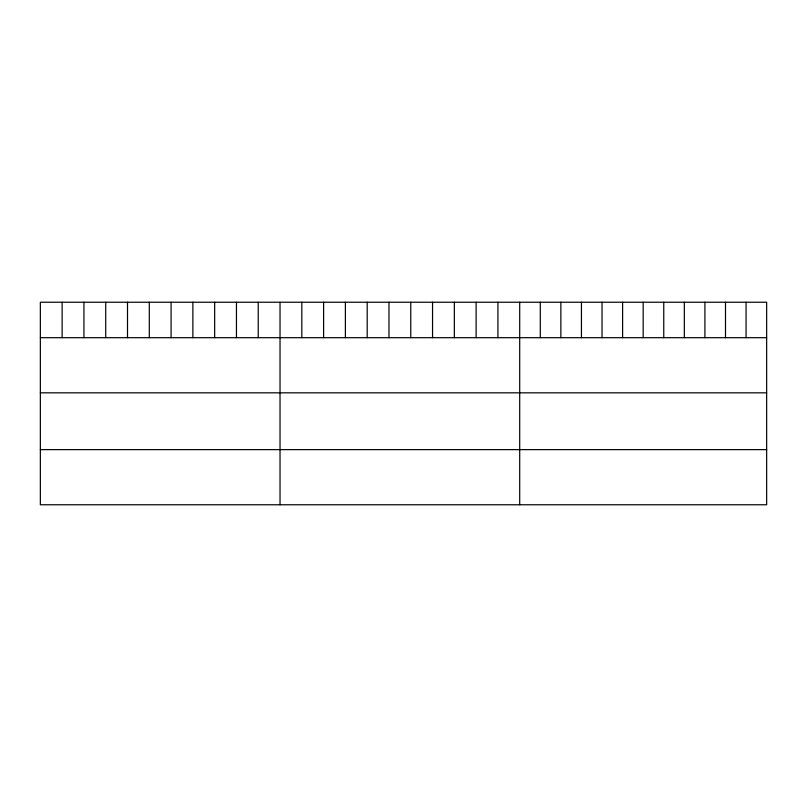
<?xml version="1.0" encoding="UTF-8"?>
<svg xmlns="http://www.w3.org/2000/svg" width="807" height="807" viewBox="0 0 807 807"><rect width="100%" height="100%" fill="white"/><g stroke="black" fill="none" stroke-linecap="round" stroke-linejoin="round"><path stroke-width="1.21" d="M766.65 337.689L766.65 504.768L40.35 504.768L40.35 302.232L766.65 302.232L766.65 337.689L40.35 337.689M40.35 392.827L766.65 392.827M40.35 449.63L766.65 449.63M746.072 302.232L746.072 337.689M725.493 302.232L725.493 337.689M704.914 302.232L704.914 337.689M684.336 302.232L684.336 337.689M663.758 302.232L663.758 337.689M643.179 302.232L643.179 337.689M622.601 302.232L622.601 337.689M602.022 302.232L602.022 337.689M581.443 302.232L581.443 337.689M560.865 302.232L560.865 337.689M540.287 302.232L540.287 337.689M519.708 302.232L519.708 504.768M497.919 302.232L497.919 337.689M476.13 302.232L476.13 337.689M454.341 302.232L454.341 337.689M432.552 302.232L432.552 337.689M410.763 302.232L410.763 337.689M388.974 302.232L388.974 337.689M367.185 302.232L367.185 337.689M345.396 302.232L345.396 337.689M323.607 302.232L323.607 337.689M301.818 302.232L301.818 337.689M280.029 302.232L280.029 504.768M258.24 302.232L258.24 337.689M236.451 302.232L236.451 337.689M214.662 302.232L214.662 337.689M192.873 302.232L192.873 337.689M171.084 302.232L171.084 337.689M149.295 302.232L149.295 337.689M127.506 302.232L127.506 337.689M105.717 302.232L105.717 337.689M83.928 302.232L83.928 337.689M62.139 302.232L62.139 337.689"/></g></svg>
